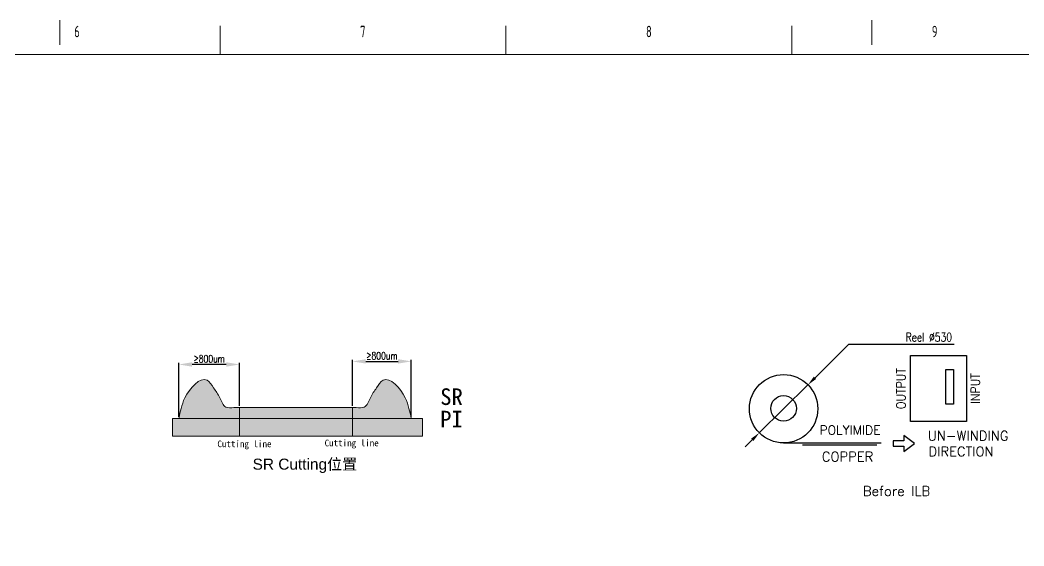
# Model space of a CAD drawing. Extents: x 10 to 206, y -65 to 73.
# Drawn here: x 105.3 to 165.9, y 41.5 to 73.2 of the extents above; entities that cross this region are included whole.
import ezdxf
from ezdxf.enums import TextEntityAlignment as Align

# ---------------------------------------------------------------- set-up
doc = ezdxf.new("R2010")
doc.units = 0
doc.header["$LTSCALE"] = 0.5
doc.layers.get('0').update_dxf_attribs({"lineweight": 13})
doc.layers.add('08 Dimension&pin assignment', color=7, linetype='Continuous')
doc.layers.add('FRAME', color=7, linetype='Continuous', lineweight=0)
doc.styles.add('high0.5', font='iso.shx', dxfattribs={"bigfont": 'AllInOneBig.shx'})
doc.styles.add('NOTE', font='arial.ttf')
doc.styles.get("Standard").update_dxf_attribs({"font": 'romans.shx', "width": 0.75, "bigfont": 'AllInOneBig.shx'})
doc.styles.add('sz', font='SimSun.ttf')
doc.styles.add('èâÝ»óÑÍÅ1$0$SIMPLEX', font='simplex', dxfattribs={"bigfont": 'AllInOneBig.shx'})
doc.dimstyles.new('ISO-25', dxfattribs={"dimtxt": 0.5, "dimasz": 0.8, "dimexe": 0.1, "dimexo": 0.1, "dimgap": 0.1, "dimtad": 1, "dimdec": 3, "dimzin": 1, "dimdsep": 46, "dimtxsty": 'Standard', "dimcen": 0.5, "dimadec": 0, "dimazin": 0, "dimtfac": 1, "dimtdec": 3, "dimtmove": 0, "dimatfit": 3, "dimfxl": 0, "dimarcsym": 0})
doc.dimstyles.new('ISO-25$0', dxfattribs={"dimtxt": 0.5, "dimasz": 1, "dimexe": 0.1, "dimexo": 0.1, "dimgap": 0.1, "dimtad": 1, "dimdec": 3, "dimzin": 1, "dimdsep": 46, "dimtxsty": 'Standard', "dimcen": 0.5, "dimadec": 0, "dimazin": 0, "dimtfac": 1, "dimtdec": 3, "dimtmove": 0, "dimatfit": 3, "dimfxl": 0, "dimarcsym": 0})

# ---------------------------------------------------------------- blocks, each defined once
blk = doc.blocks.new('*D647')
at = {"layer": '08 Dimension&pin assignment', "color": 0, "lineweight": -2, "transparency": 16777216}
for p, q in [((155.288, 53.659), (153.265, 51.661)), ((161.652, 53.659), (155.288, 53.659)), ((149.905, 48.343), (152.838, 51.24)), ((149.478, 47.922), (149.051, 47.5))]:
    blk.add_line(p, q, dxfattribs=at)
at = {"layer": '08 Dimension&pin assignment', "color": 0, "transparency": 16777216}
for points in [[(153.195, 51.732), (153.335, 51.59), (152.838, 51.24)], [(149.408, 47.993), (149.549, 47.851), (149.905, 48.343)]]:
    blk.add_solid(points, dxfattribs=at)
at = {"layer": 'Defpoints', "color": 0, "transparency": 16777216}
for p in [(152.838, 51.24), (149.905, 48.343)]:
    blk.add_point(p, dxfattribs=at)
at = {"layer": '08 Dimension&pin assignment', "color": 0, "transparency": 16777216, "insert": (160.129, 54.109), "char_height": 0.54, "attachment_point": 5}
blk.add_mtext('Reel %%c530', dxfattribs=at)
blk = doc.blocks.new('*D654')
at = {"layer": '08 Dimension&pin assignment', "color": 0, "lineweight": -2, "transparency": 16777216}
for p, q in [((114.9, 49.312), (114.9, 52.563)), ((117.758, 52.463), (115.7, 52.463)), ((118.558, 49.973), (118.558, 52.563))]:
    blk.add_line(p, q, dxfattribs=at)
at = {"layer": '08 Dimension&pin assignment', "color": 0, "transparency": 16777216}
for points in [[(115.7, 52.597), (115.7, 52.33), (114.9, 52.463)], [(117.758, 52.597), (117.758, 52.33), (118.558, 52.463)]]:
    blk.add_solid(points, dxfattribs=at)
at = {"layer": 'Defpoints', "color": 0, "transparency": 16777216}
for p in [(114.9, 52.463), (118.558, 49.873), (114.9, 49.212)]:
    blk.add_point(p, dxfattribs=at)
at = {"layer": '08 Dimension&pin assignment', "color": 0, "transparency": 16777216, "insert": (116.729, 52.802), "char_height": 0.45, "attachment_point": 5}
blk.add_mtext('≥800um', dxfattribs=at)
blk = doc.blocks.new('*D655')
at = {"layer": '08 Dimension&pin assignment', "color": 0, "lineweight": -2, "transparency": 16777216}
for p, q in [((125.373, 49.973), (125.373, 52.749)), ((128.918, 49.312), (128.918, 52.749)), ((126.173, 52.649), (128.118, 52.649))]:
    blk.add_line(p, q, dxfattribs=at)
at = {"layer": '08 Dimension&pin assignment', "color": 0, "transparency": 16777216}
for points in [[(126.173, 52.782), (126.173, 52.516), (125.373, 52.649)], [(128.118, 52.782), (128.118, 52.516), (128.918, 52.649)]]:
    blk.add_solid(points, dxfattribs=at)
at = {"layer": 'Defpoints', "color": 0, "transparency": 16777216}
for p in [(128.918, 52.649), (125.373, 49.873), (128.918, 49.212)]:
    blk.add_point(p, dxfattribs=at)
at = {"layer": '08 Dimension&pin assignment', "color": 0, "transparency": 16777216, "insert": (127.145, 52.988), "char_height": 0.45, "attachment_point": 5}
blk.add_mtext('≥800um', dxfattribs=at)

msp = doc.modelspace()

# ---------------------------------------------------------------- hatches: boundary and pattern name
h = msp.add_hatch(color=103)
edge = h.paths.add_edge_path()
edge.add_spline(control_points=[(128.91785669, 49.21216514), (128.872519, 49.41821142), (128.77567879, 49.83966527), (128.52018332, 50.73759791), (127.41846962, 51.9931094), (126.79646988, 50.99525753), (126.4323508, 50.52120144), (126.20153421, 49.79643085), (125.77551192, 49.85000545), (125.59649578, 49.8725177)], knot_values=[-10.9403928957, -10.9403928957, -10.9403928957, -10.9403928957, -9.685860967, -8.3356380933, -4.9273171265, -3.733136266, -2.32095637, -0.9752744427, 0, 0, 0, 0], degree=3, periodic=0)
edge.add_line((125.59649578, 49.8725177), (118.22135541, 49.8725177))
edge.add_spline(control_points=[(118.22135541, 49.8725177), (118.04233927, 49.85000545), (117.61631698, 49.79643085), (117.38550039, 50.52120144), (117.02138131, 50.99525753), (116.39938157, 51.9931094), (115.29766787, 50.73759791), (115.0421724, 49.83966527), (114.94533219, 49.41821142), (114.8999945, 49.21216514)], knot_values=[0, 0, 0, 0, 0.9752744427, 2.32095637, 3.733136266, 4.9273171265, 8.3356380933, 9.685860967, 10.9403928957, 10.9403928957, 10.9403928957, 10.9403928957], degree=3, periodic=0)
edge.add_line((114.8999945, 49.21216514), (128.91785669, 49.21216514))
msp.add_hatch(color=42).paths.add_polyline_path([(114.51909582, 49.21216514), (114.51909582, 48.13567403), (129.58997139, 48.13567403), (129.58997139, 49.21216514), (114.51909582, 49.21216514)])

# ---------------------------------------------------------------- linework, layer by layer
msp.add_line((118.22135541, 49.8725177), (125.59649578, 49.8725177))
at = {"color": 1}
for p, q in [((118.55810964, 49.8725177), (118.55810964, 48.13567403)), ((125.37265815, 49.8725177), (125.37265815, 48.13567403))]:
    msp.add_line(p, q, dxfattribs=at)
msp.add_lwpolyline([(114.51909582, 49.21216514), (129.58997139, 49.21216514), (129.58997139, 48.13567403), (114.51909582, 48.13567403)], close=True)
for points in [[(118.22135541, 49.8725177), (118.04233927, 49.85000545), (117.61631698, 49.79643085), (117.38550039, 50.52120144), (117.02138131, 50.99525753), (116.39938157, 51.9931094), (115.29766787, 50.73759791), (115.0421724, 49.83966527), (114.94533219, 49.41821142), (114.8999945, 49.21216514)], [(125.59649578, 49.8725177), (125.77551192, 49.85000545), (126.20153421, 49.79643085), (126.4323508, 50.52120144), (126.79646988, 50.99525753), (127.41846962, 51.9931094), (128.52018332, 50.73759791), (128.77567879, 49.83966527), (128.872519, 49.41821142), (128.91785669, 49.21216514)]]:
    msp.add_open_spline(points, degree=3, knots=[0, 0, 0, 0, 0.9752744427, 2.32095637, 3.733136266, 4.9273171265, 8.3356380933, 9.685860967, 10.9403928957, 10.9403928957, 10.9403928957, 10.9403928957])
at = {"layer": '08 Dimension&pin assignment', "color": 7}
for points in [[(159.02776686, 53.00617877), (162.40738384, 53.00617877), (162.40738384, 49.02616102), (159.02776686, 49.02616102)], [(161.15251257, 52.17004073), (161.62097426, 52.17004073), (161.62097426, 50.06297238), (161.15251257, 50.06297238)], [(158.62231023, 47.21487684), (159.26230029, 47.69486919), (158.62231023, 48.17486232), (158.62231023, 47.8548669), (157.98232095, 47.8548669), (157.98232095, 47.53487226), (158.62231023, 47.53487226)]]:
    msp.add_lwpolyline(points, close=True, dxfattribs=at)
for points in [[(151.37157765, 47.73049415), (157.261121, 47.73049415)], [(156.98962, 47.60752744), (152.51026901, 47.60752744)]]:
    msp.add_lwpolyline(points, dxfattribs=at)
for centre, radius in [((151.37157765, 49.79143343), 2.06093928), ((151.36749042, 49.81567717), 0.7700227)]:
    msp.add_circle(centre, radius, dxfattribs=at)
at = {"layer": 'FRAME'}
for points in [[(107.73278069, 73.22533978), (107.73278069, 71.72518898)], [(156.68688868, 73.22533978), (156.68688868, 71.72518898)]]:
    msp.add_lwpolyline(points, dxfattribs=at)
at = {"layer": 'FRAME', "linetype": 'Continuous'}
for points in [[(117.38570458, 71.15685637), (117.38570458, 72.88059255)], [(134.62306631, 71.15685637), (134.62306631, 72.88059255)], [(151.86042805, 71.15685637), (151.86042805, 72.88059255)]]:
    msp.add_lwpolyline(points, dxfattribs=at)
at = {"layer": 'FRAME'}
msp.add_lwpolyline([(203.57251326, -63.33346918), (13.96153154, -63.33346919), (13.96153154, 71.15685637), (203.57251325, 71.15685637)], close=True, dxfattribs=at)

# ---------------------------------------------------------------- texts
at = {"attachment_point": 1, "style": 'sz'}
for s, insert, char_height, width in [('SR', (130.66157537, 51.02221064), 1, 1.5551327488), ('PI', (130.66157537, 49.67170062), 1, 1.5551327488), ('Cutting line', (117.22380028, 47.87787773), 0.4, 7.2599713822), ('Cutting line', (123.68973146, 47.93016638), 0.4, 5.231818603)]:
    msp.add_mtext(s, dxfattribs=dict(at, insert=insert, char_height=char_height, width=width))
at = {"layer": '08 Dimension&pin assignment', "color": 7, "style": 'èâÝ»óÑÍÅ1$0$SIMPLEX', "width": 0.891}
for s, p in [('OUTPUT', (158.44476431, 51.00819627)), ('INPUT', (162.92861248, 51.00819627))]:
    msp.add_text(s, height=0.543748916, rotation=90, dxfattribs=at).set_placement(p, align=Align.MIDDLE_CENTER)
at = {"layer": '08 Dimension&pin assignment', "color": 7}
for s, height, p in [('POLYIMIDE', 0.543748916, (155.37310285, 48.50579998)), ('COPPER', 0.579998844, (155.22658035, 46.90481497)), ('Before ILB', 0.579998844, (158.18054614, 44.83217032))]:
    msp.add_text(s, height=height, dxfattribs=at).set_placement(p, align=Align.MIDDLE_CENTER)
for s, p in [('UN-WINDING', (160.06095691, 47.87498942)), ('DIRECTION', (160.10721248, 46.92761631))]:
    msp.add_text(s, height=0.579998844, dxfattribs=at).set_placement(p)
at = {"layer": '08 Dimension&pin assignment', "lineweight": 0, "style": 'NOTE'}
msp.add_text('SR Cutting位置', height=0.6648589176, dxfattribs=at).set_placement((122.50135674, 46.45339918), align=Align.MIDDLE_CENTER)
at = {"layer": 'FRAME', "linetype": 'Continuous', "char_height": 0.6894944694, "attachment_point": 7, "style": 'high0.5'}
for s, insert in [('{\\T0.95;\\W0.75;6}', (108.59465009, 72.19112175)), ('{\\T0.95;\\W0.75;7}', (125.83200525, 72.19112175)), ('{\\T0.95;\\W0.75;8}', (143.06936699, 72.19112175)), ('{\\T0.95;\\W0.75;9}', (160.30675503, 72.19112175))]:
    msp.add_mtext(s, dxfattribs=dict(at, insert=insert))

# ---------------------------------------------------------------- dimensions: what is measured, and where the dimension line sits
at = {"layer": '08 Dimension&pin assignment', "color": 7}
dim = msp.add_diameter_dim_2p(p1=(149.90520185, 48.34325777), p2=(152.83795344, 51.23960909), text='Reel %%c530', dimstyle='ISO-25', override={"dimscale": 2, "dimtxt": 0.27, "dimasz": 0.3, "dimexe": 0.0625, "dimexo": 0.0625, "dimgap": 0.09, "dimtoh": 1, "dimtzin": 1}, dxfattribs=at)
dim.commit()
dim.dimension.update_dxf_attribs({"geometry": '*D647', "text_midpoint": (160.12861271, 53.65929862), "dimtype": 163})
at = {"layer": '08 Dimension&pin assignment'}
for base, p1, p2, picture, middle in [((128.91785669, 52.64897884), (125.37265815, 49.8725177), (128.91785669, 49.21216514), '*D655', (127.14525742, 52.98780565)), ((114.8999945, 52.46318537), (118.55810964, 49.8725177), (114.8999945, 49.21216514), '*D654', (116.72905207, 52.80201219))]:
    dim = msp.add_linear_dim(base=base, p1=p1, p2=p2, text='≥800um', dimstyle='ISO-25$0', override={"dimtxt": 0.45, "dimasz": 0.8, "dimexe": 0.1, "dimexo": 0.1, "dimdec": 3, "dimtxsty": 'Standard', "dimclrd": 0, "dimclre": 0, "dimclrt": 0, "dimadec": 3, "dimtp": 0, "dimtm": 0, "dimtdec": 3, "dimfxl": 1.25, "dimtolj": 0}, dxfattribs=at)
    dim.commit()
    dim.dimension.update_dxf_attribs({"geometry": picture, "text_midpoint": middle})

doc.saveas('drawing.dxf')
